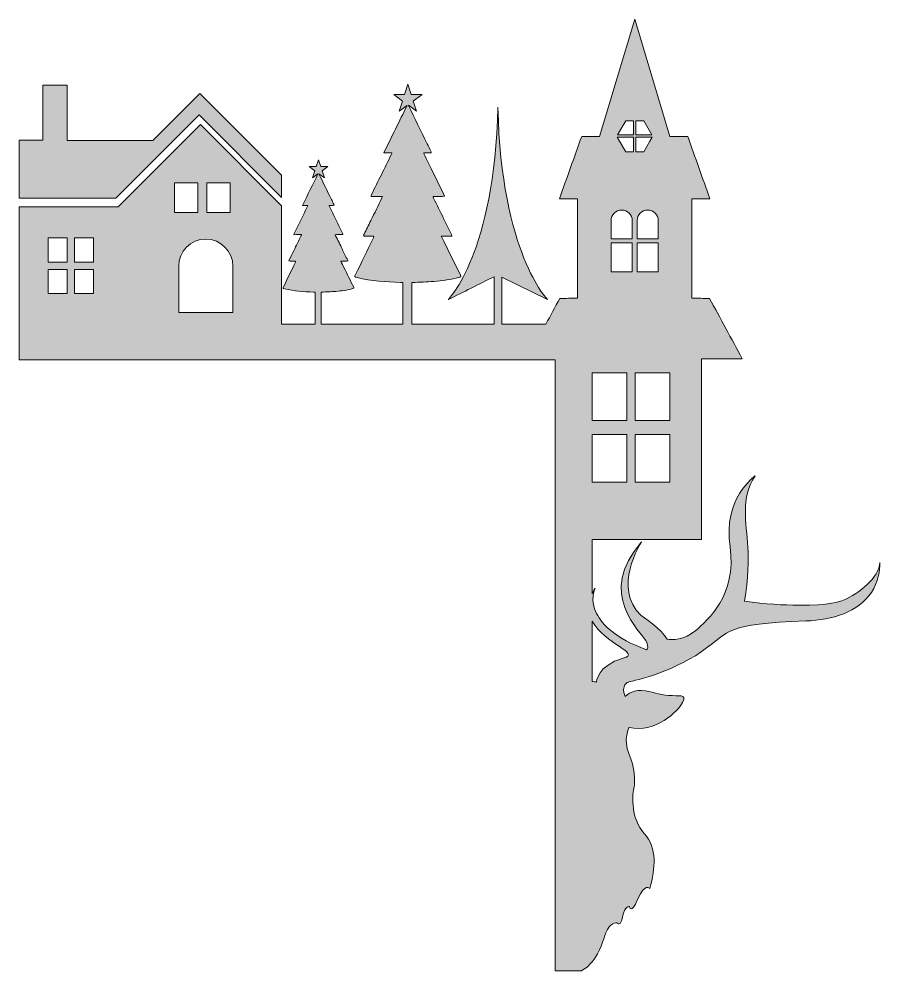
# Model space of a CAD drawing. Extents: x 267 to 2733, y -2864 to -136.
import ezdxf

# ---------------------------------------------------------------- set-up
doc = ezdxf.new("R2010")
doc.units = 0
doc.header["$MEASUREMENT"] = 0
doc.layers.add('Layer 1', color=7, linetype='Continuous')

# ---------------------------------------------------------------- blocks, each defined once
blk = doc.blocks.new('block 2')
at = {"layer": 'Layer 1', "true_color": 0xffffff}
h = blk.add_hatch(color=7, dxfattribs=at)
h.dxf.hatch_style = 2
edge = h.paths.add_edge_path()
edge.add_spline(control_points=[(2628.4, -1801.1), (2617.7, -1805.7), (2590.3, -1816.3), (2500.1, -1815.8), (2457.8, -1815.6), (2405.2, -1812.9), (2344.8, -1804.4), (2356.8, -1738.1), (2356.8, -1685.2), (2354.6, -1649.1), (2350.3, -1579.7), (2333.9, -1508.5), (2375.3, -1445.4), (2375.3, -1445.4), (2375.3, -1445.4), (2375.4, -1445.4), (2372.3, -1447.4), (2283.2, -1510.8), (2303.7, -1648.2), (2324.5, -1788), (2237.2, -1859.7), (2205.6, -1887.9), (2174, -1916.2), (2135.7, -1915.6), (2123.2, -1912.8), (2109.7, -1886.7), (2049.2, -1845), (2049.2, -1845), (1964.3, -1767.4), (2048.7, -1636.9), (2050.5, -1634.2), (1917.5, -1782.5), (2050.8, -1893.8), (2062.4, -1917.4), (2074.1, -1941), (2064, -1943.8), (2064, -1943.8), (1973.5, -1909.1), (1940.5, -1874.2), (1920.8, -1839.2), (1901.7, -1805.1), (1916.5, -1768.8), (1917.2, -1767), (1914, -1772.5), (1911.3, -1777.7), (1909, -1782.9), (1909, -1782.9), (1909, -1627.1), (1909, -1627.1), (1909, -1627.1), (2222.1, -1627.1), (2222.1, -1627.1), (2222.1, -1627.1), (2222.1, -1109.4), (2222.1, -1109.4), (2222.1, -1109.4), (2338.5, -1109.4), (2338.5, -1109.4), (2307.4, -1051.8), (2276.3, -994.3), (2245.1, -936.7), (2228.3, -936.5), (2211.5, -936.3), (2194.7, -936.1), (2194.7, -936.1), (2194.7, -651), (2194.7, -651), (2194.7, -651), (2246.2, -651), (2246.2, -651), (2224.9, -591.4), (2203.6, -531.8), (2182.4, -472.3), (2182.4, -472.3), (2130.9, -472.3), (2130.9, -472.3), (2130.9, -472.3), (2030.5, -136), (2030.5, -136), (2030.5, -136), (1930.2, -472.3), (1930.2, -472.3), (1930.2, -472.3), (1878.7, -472.3), (1878.7, -472.3), (1857.4, -531.8), (1836.2, -591.4), (1814.9, -651), (1814.9, -651), (1866.4, -651), (1866.4, -651), (1866.4, -651), (1866.4, -936.1), (1866.4, -936.1), (1849.6, -936.3), (1832.8, -936.5), (1815.9, -936.7), (1802.7, -961.2), (1789.5, -985.7), (1776.2, -1010.2), (1776.2, -1010.2), (1649.8, -1010.2), (1649.8, -1010.2), (1649.8, -1010.2), (1649.8, -875.3), (1649.8, -875.3), (1649.8, -875.3), (1781.1, -940), (1781.1, -940), (1781.1, -940), (1647.8, -806.8), (1638.7, -388.8), (1629.6, -806.8), (1496.3, -940), (1496.3, -940), (1540.1, -918.2), (1583.8, -896.3), (1627.6, -874.4), (1627.6, -874.4), (1627.6, -1010.2), (1627.6, -1010.2), (1627.6, -1010.2), (1392.2, -1010.2), (1392.2, -1010.2), (1392.2, -1010.2), (1392.2, -890.9), (1392.2, -890.9), (1392.9, -890.8), (1393.6, -890.7), (1394.5, -890.7), (1414.8, -890.7), (1435, -889.6), (1455.2, -887.9), (1479.9, -885.7), (1504.5, -882.6), (1528.5, -876.1), (1531.7, -875.2), (1534, -874.8), (1531.8, -870.2), (1517.7, -842.1), (1503.9, -813.8), (1490, -785.5), (1485.7, -776.8), (1481.4, -768), (1476.6, -758.2), (1486.1, -758.2), (1494.5, -758), (1502.9, -758.3), (1507.5, -758.4), (1507.9, -757.1), (1506, -753.3), (1498.2, -738.2), (1490.4, -723.1), (1483.1, -707.7), (1473.9, -688.1), (1464.2, -668.6), (1454.2, -649.3), (1451.8, -644.5), (1452.1, -643.9), (1457.5, -644.3), (1466.8, -644.9), (1476.1, -644.5), (1485.8, -643.9), (1485.4, -642.8), (1485.2, -642.1), (1484.9, -641.5), (1473.4, -617.9), (1462, -594.2), (1450.5, -570.6), (1442.9, -554.9), (1435.2, -539.3), (1427.4, -523.6), (1425.7, -520.2), (1426.2, -519), (1430.2, -519.1), (1434.7, -519.4), (1439.2, -519), (1443.7, -519.3), (1448.6, -519.6), (1448.5, -517.9), (1446.6, -514.3), (1443, -507.5), (1439.8, -500.5), (1436.4, -493.6), (1418.5, -457), (1400.5, -420.5), (1382.5, -383.9), (1382.4, -383.7), (1382.3, -383.5), (1382.2, -383.3), (1382.2, -383.3), (1405.9, -400.5), (1405.9, -400.5), (1405.9, -400.5), (1396.3, -371), (1396.3, -371), (1396.3, -371), (1421.5, -352.7), (1421.5, -352.7), (1421.5, -352.7), (1390.4, -352.7), (1390.4, -352.7), (1390.4, -352.7), (1380.8, -323.1), (1380.8, -323.1), (1380.8, -323.1), (1371.2, -352.7), (1371.2, -352.7), (1371.2, -352.7), (1340.1, -352.7), (1340.1, -352.7), (1340.1, -352.7), (1365.2, -371), (1365.2, -371), (1365.2, -371), (1355.6, -400.5), (1355.6, -400.5), (1355.6, -400.5), (1378.4, -384), (1378.4, -384), (1356.4, -428.8), (1334.3, -473.6), (1311.9, -519.2), (1318.4, -519.2), (1323.8, -519.2), (1329.2, -519.2), (1335.6, -519.2), (1335.7, -519.2), (1332.8, -525), (1314.1, -563.1), (1295.4, -601.1), (1276.6, -639.1), (1274.5, -643.1), (1274.3, -644.9), (1279.8, -644.6), (1289, -644.2), (1298.3, -644.5), (1308.2, -644.5), (1307.4, -646.4), (1307, -647.4), (1306.5, -648.4), (1295.9, -670.1), (1285.3, -691.9), (1274.6, -713.6), (1268.2, -726.8), (1261.8, -740), (1255.1, -753), (1252.6, -757.7), (1254, -758.5), (1258.7, -758.3), (1265.2, -758), (1271.8, -758.4), (1278.4, -758.2), (1282.9, -758), (1284.1, -758.8), (1281.8, -763.3), (1264.8, -798.2), (1247.9, -833.2), (1231, -868.2), (1227.8, -874.7), (1227.8, -874.6), (1235, -876.5), (1276, -887), (1317.9, -889.4), (1360, -890.7), (1362.8, -890.8), (1364.9, -890.9), (1366.5, -891.1), (1366.5, -891.1), (1366.5, -1010.2), (1366.5, -1010.2), (1366.5, -1010.2), (1132.3, -1010.2), (1132.3, -1010.2), (1132.3, -1010.2), (1132.3, -918.5), (1132.3, -918.5), (1132.7, -918.4), (1133.2, -918.4), (1133.8, -918.4), (1147.4, -918.3), (1160.9, -917.6), (1174.4, -916.4), (1190.9, -915), (1207.3, -912.9), (1223.3, -908.6), (1225.5, -908), (1227.1, -907.7), (1225.5, -904.7), (1216.1, -885.9), (1206.9, -867), (1197.6, -848.1), (1194.7, -842.2), (1191.9, -836.4), (1188.7, -829.8), (1195, -829.8), (1200.6, -829.7), (1206.3, -829.9), (1209.4, -830), (1209.6, -829.1), (1208.3, -826.6), (1203.1, -816.5), (1197.9, -806.4), (1193, -796.1), (1186.9, -783), (1180.4, -770), (1173.7, -757.1), (1172.1, -753.9), (1172.3, -753.5), (1175.9, -753.7), (1182.1, -754.1), (1188.3, -753.9), (1194.8, -753.5), (1194.5, -752.8), (1194.4, -752.3), (1194.2, -751.9), (1186.6, -736.1), (1178.9, -720.3), (1171.3, -704.5), (1166.2, -694.1), (1161, -683.6), (1155.8, -673.1), (1154.7, -670.9), (1155, -670), (1157.7, -670.1), (1160.7, -670.3), (1163.7, -670), (1166.7, -670.2), (1170, -670.5), (1169.9, -669.3), (1168.6, -666.9), (1166.2, -662.3), (1164.1, -657.7), (1161.8, -653), (1149.8, -628.6), (1137.8, -604.2), (1125.8, -579.8), (1125.8, -579.7), (1125.7, -579.5), (1125.6, -579.4), (1125.6, -579.4), (1141.5, -590.9), (1141.5, -590.9), (1141.5, -590.9), (1135.1, -571.2), (1135.1, -571.2), (1135.1, -571.2), (1151.9, -559), (1151.9, -559), (1151.9, -559), (1131.1, -559), (1131.1, -559), (1131.1, -559), (1124.7, -539.2), (1124.7, -539.2), (1124.7, -539.2), (1118.2, -559), (1118.2, -559), (1118.2, -559), (1097.5, -559), (1097.5, -559), (1097.5, -559), (1114.3, -571.2), (1114.3, -571.2), (1114.3, -571.2), (1107.9, -590.9), (1107.9, -590.9), (1107.9, -590.9), (1123.1, -579.9), (1123.1, -579.9), (1108.4, -609.8), (1093.6, -639.7), (1078.7, -670.2), (1083, -670.2), (1086.6, -670.2), (1090.2, -670.2), (1094.5, -670.2), (1094.5, -670.2), (1092.6, -674.1), (1080.1, -699.5), (1067.6, -724.9), (1055, -750.3), (1053.7, -753), (1053.5, -754.1), (1057.2, -754), (1063.4, -753.7), (1069.6, -753.9), (1076.2, -753.9), (1075.6, -755.1), (1075.4, -755.8), (1075.1, -756.5), (1068, -771), (1060.9, -785.5), (1053.8, -800), (1049.4, -808.8), (1045.2, -817.6), (1040.7, -826.3), (1039.1, -829.5), (1040, -830), (1043.1, -829.9), (1047.5, -829.7), (1051.9, -830), (1056.3, -829.8), (1059.3, -829.7), (1060.1, -830.2), (1058.6, -833.2), (1047.2, -856.6), (1035.9, -879.9), (1024.6, -903.3), (1022.5, -907.6), (1022.5, -907.6), (1027.3, -908.8), (1054.7, -915.9), (1082.7, -917.5), (1110.8, -918.4), (1112.7, -918.4), (1114.1, -918.5), (1115.1, -918.6), (1115.1, -918.6), (1115.1, -1010.2), (1115.1, -1010.2), (1115.1, -1010.2), (1018.9, -1010.2), (1018.9, -1010.2), (1018.9, -1010.2), (1018.9, -671.2), (1018.9, -671.2), (1018.9, -671.2), (786.3, -438.5), (786.3, -438.5), (786.3, -438.5), (550.8, -674.1), (550.8, -674.1), (550.8, -674.1), (266.9, -674.1), (266.9, -674.1), (266.9, -674.1), (266.9, -1010.2), (266.9, -1010.2), (266.9, -1010.2), (266.8, -1010.2), (266.8, -1010.2), (266.8, -1010.2), (266.8, -1112.7), (266.8, -1112.7), (266.8, -1112.7), (1802.3, -1112.7), (1802.3, -1112.7), (1802.3, -1112.7), (1802.3, -2864), (1802.3, -2864), (1802.3, -2864), (1866.2, -2864), (1866.2, -2864), (1866.2, -2864), (1877.8, -2864), (1877.8, -2864), (1890.5, -2856.6), (1900.7, -2847.4), (1909, -2837.4), (1932.6, -2809), (1940.8, -2774), (1947.9, -2754.5), (1958.5, -2725.4), (1979.8, -2725.9), (1979.8, -2725.9), (1979.8, -2725.9), (1990.8, -2739.8), (1996.1, -2708.7), (2001.4, -2677.6), (2015.8, -2678.9), (2015.8, -2678.9), (2015.8, -2678.9), (2019.4, -2705), (2039.8, -2657.6), (2060.3, -2610.2), (2073.8, -2627.4), (2073.8, -2627.4), (2089.7, -2568.9), (2095.8, -2512.5), (2057.9, -2470), (2019.8, -2427.5), (2023.1, -2364.1), (2028, -2340.8), (2032.9, -2317.5), (2031.7, -2281.5), (2014.1, -2241.1), (1996.5, -2200.6), (2014.6, -2166), (2014.6, -2166), (2089.4, -2183.8), (2155.6, -2119.4), (2167.9, -2094.3), (2180.1, -2069.1), (2157.2, -2076.8), (2128, -2074.6), (2098.9, -2072.5), (2081.1, -2062.7), (2050.3, -2060.5), (2019.4, -2058.2), (2003.7, -2077.6), (2003.7, -2077.6), (1988.6, -2044.3), (2012.9, -2035.9), (2012.9, -2035.9), (2012.9, -2035.9), (2133.1, -2011.4), (2221.3, -1949.3), (2309.7, -1887.1), (2286.7, -1870), (2520.5, -1861), (2598.2, -1858), (2670.3, -1835.9), (2708.6, -1779), (2728.4, -1749.5), (2733, -1717), (2733.2, -1693.1), (2730.5, -1737.8), (2674.3, -1781.5), (2628.4, -1801.1)], knot_values=[0, 0, 0, 0, 1, 1, 1, 2, 2, 2, 3, 3, 3, 4, 4, 4, 5, 5, 5, 6, 6, 6, 7, 7, 7, 8, 8, 8, 9, 9, 9, 10, 10, 10, 11, 11, 11, 12, 12, 12, 13, 13, 13, 14, 14, 14, 15, 15, 15, 16, 16, 16, 17, 17, 17, 18, 18, 18, 19, 19, 19, 20, 20, 20, 21, 21, 21, 22, 22, 22, 23, 23, 23, 24, 24, 24, 25, 25, 25, 26, 26, 26, 27, 27, 27, 28, 28, 28, 29, 29, 29, 30, 30, 30, 31, 31, 31, 32, 32, 32, 33, 33, 33, 34, 34, 34, 35, 35, 35, 36, 36, 36, 37, 37, 37, 38, 38, 38, 39, 39, 39, 40, 40, 40, 41, 41, 41, 42, 42, 42, 43, 43, 43, 44, 44, 44, 45, 45, 45, 46, 46, 46, 47, 47, 47, 48, 48, 48, 49, 49, 49, 50, 50, 50, 51, 51, 51, 52, 52, 52, 53, 53, 53, 54, 54, 54, 55, 55, 55, 56, 56, 56, 57, 57, 57, 58, 58, 58, 59, 59, 59, 60, 60, 60, 61, 61, 61, 62, 62, 62, 63, 63, 63, 64, 64, 64, 65, 65, 65, 66, 66, 66, 67, 67, 67, 68, 68, 68, 69, 69, 69, 70, 70, 70, 71, 71, 71, 72, 72, 72, 73, 73, 73, 74, 74, 74, 75, 75, 75, 76, 76, 76, 77, 77, 77, 78, 78, 78, 79, 79, 79, 80, 80, 80, 81, 81, 81, 82, 82, 82, 83, 83, 83, 84, 84, 84, 85, 85, 85, 86, 86, 86, 87, 87, 87, 88, 88, 88, 89, 89, 89, 90, 90, 90, 91, 91, 91, 92, 92, 92, 93, 93, 93, 94, 94, 94, 95, 95, 95, 96, 96, 96, 97, 97, 97, 98, 98, 98, 99, 99, 99, 100, 100, 100, 101, 101, 101, 102, 102, 102, 103, 103, 103, 104, 104, 104, 105, 105, 105, 106, 106, 106, 107, 107, 107, 108, 108, 108, 109, 109, 109, 110, 110, 110, 111, 111, 111, 112, 112, 112, 113, 113, 113, 114, 114, 114, 115, 115, 115, 116, 116, 116, 117, 117, 117, 118, 118, 118, 119, 119, 119, 120, 120, 120, 121, 121, 121, 122, 122, 122, 123, 123, 123, 124, 124, 124, 125, 125, 125, 126, 126, 126, 127, 127, 127, 128, 128, 128, 129, 129, 129, 130, 130, 130, 131, 131, 131, 132, 132, 132, 133, 133, 133, 134, 134, 134, 135, 135, 135, 136, 136, 136, 137, 137, 137, 138, 138, 138, 139, 139, 139, 140, 140, 140, 141, 141, 141, 142, 142, 142, 143, 143, 143, 144, 144, 144, 145, 145, 145, 146, 146, 146, 147, 147, 147, 148, 148, 148, 149, 149, 149, 150, 150, 150, 151, 151, 151, 152, 152, 152, 153, 153, 153, 154, 154, 154, 155, 155, 155, 156, 156, 156, 157, 157, 157, 158, 158, 158, 159, 159, 159, 160, 160, 160, 161, 161, 161, 162, 162, 162, 163, 163, 163, 164, 164, 164, 165, 165, 165, 166, 166, 166, 167, 167, 167, 168, 168, 168, 169, 169, 169, 170, 170, 170, 171, 171, 171, 172, 172, 172, 173, 173, 173, 173], degree=3, periodic=1)
edge = h.paths.add_edge_path()
edge.add_spline(control_points=[(2098.1, -713.6), (2098.1, -713.6), (2098.1, -766.1), (2098.1, -766.1), (2098.1, -766.1), (2037.6, -766.1), (2037.6, -766.1), (2037.6, -766.1), (2037.6, -713.6), (2037.6, -713.6), (2037.6, -696.9), (2051.1, -683.3), (2067.8, -683.3), (2084.6, -683.3), (2098.1, -696.9), (2098.1, -713.6)], knot_values=[0, 0, 0, 0, 1, 1, 1, 2, 2, 2, 3, 3, 3, 4, 4, 4, 5, 5, 5, 5], degree=3, periodic=1)
h.paths.add_polyline_path([(2098.1, -777.5), (2098.1, -860.4), (2037.6, -860.4), (2037.6, -777.5)])
h.paths.add_polyline_path([(2033.6, -427.6), (2056.4, -427.6), (2079.8, -468.2), (2033.6, -468.2)])
h.paths.add_polyline_path([(2033.6, -490.1), (2033.6, -474.3), (2081, -474.3), (2074.4, -485.7), (2056.4, -517), (2033.6, -517)])
h.paths.add_polyline_path([(2031.5, -1150), (2131.6, -1150), (2131.6, -1286.8), (2031.5, -1286.8)])
h.paths.add_polyline_path([(2031.5, -1326.7), (2131.6, -1326.7), (2131.6, -1463.5), (2031.5, -1463.5)])
h.paths.add_polyline_path([(2004.7, -427.6), (2027.5, -427.6), (2027.5, -468.2), (1981.3, -468.2)])
h.paths.add_polyline_path([(2027.5, -474.3), (2027.5, -490.1), (2027.5, -517), (2004.7, -517), (1986.7, -485.7), (1980.1, -474.3)])
edge = h.paths.add_edge_path()
edge.add_spline(control_points=[(1963, -713.6), (1963, -696.9), (1976.5, -683.3), (1993.3, -683.3), (2010, -683.3), (2023.5, -696.9), (2023.5, -713.6), (2023.5, -713.6), (2023.5, -766.1), (2023.5, -766.1), (2023.5, -766.1), (1963, -766.1), (1963, -766.1), (1963, -766.1), (1963, -713.6), (1963, -713.6)], knot_values=[0, 0, 0, 0, 1, 1, 1, 2, 2, 2, 3, 3, 3, 4, 4, 4, 5, 5, 5, 5], degree=3, periodic=1)
h.paths.add_polyline_path([(1963, -777.5), (2023.5, -777.5), (2023.5, -860.4), (1963, -860.4)])
h.paths.add_polyline_path([(1909, -1150), (2008.4, -1150), (2008.4, -1286.8), (1909, -1286.8)])
h.paths.add_polyline_path([(1909, -1326.7), (2008.4, -1326.7), (2008.4, -1463.5), (1909, -1463.5)])
h.paths.add_polyline_path([(805, -605.7), (872.1, -605.7), (872.1, -690.8), (805, -690.8)])
edge = h.paths.add_edge_path()
edge.add_spline(control_points=[(801.8, -766.7), (844.8, -766.7), (879.6, -801.5), (879.6, -844.4), (879.6, -844.4), (879.6, -977), (879.6, -977), (879.6, -977), (724.1, -977), (724.1, -977), (724.1, -977), (724.1, -844.4), (724.1, -844.4), (724.1, -801.5), (758.9, -766.7), (801.8, -766.7)], knot_values=[0, 0, 0, 0, 1, 1, 1, 2, 2, 2, 3, 3, 3, 4, 4, 4, 5, 5, 5, 5], degree=3, periodic=1)
h.paths.add_polyline_path([(712.1, -605.7), (779.2, -605.7), (779.2, -690.8), (712.1, -690.8)])
h.paths.add_polyline_path([(425.7, -763.4), (480, -763.4), (480, -832.3), (425.7, -832.3)])
h.paths.add_polyline_path([(425.7, -854), (480, -854), (480, -922.8), (425.7, -922.8)])
h.paths.add_polyline_path([(350.6, -763.4), (404.9, -763.4), (404.9, -832.3), (350.6, -832.3)])
h.paths.add_polyline_path([(350.6, -854), (404.9, -854), (404.9, -922.8), (350.6, -922.8)])
edge = h.paths.add_edge_path()
edge.add_spline(control_points=[(1997.7, -1967.7), (1923, -1988.5), (1921.1, -2036.3), (1921.1, -2036.3), (1917.1, -2035.5), (1913, -2035), (1909, -2034.6), (1909, -2034.6), (1909, -1861.6), (1909, -1861.6), (1942.5, -1927.1), (2051.8, -1952.6), (1997.7, -1967.7)], knot_values=[0, 0, 0, 0, 1, 1, 1, 2, 2, 2, 3, 3, 3, 4, 4, 4, 4], degree=3, periodic=1)
h = blk.add_hatch(color=7, dxfattribs=at)
h.dxf.hatch_style = 2
h.paths.add_polyline_path([(782.7, -410.7), (1018.9, -647), (1018.9, -583.5), (785, -349.6), (650.2, -484.4), (405, -484.4), (405, -325.7), (335.3, -325.7), (335.3, -483.1), (266.9, -483.1), (266.9, -649.6), (543.7, -649.6)])
at = {"layer": 'Layer 1', "lineweight": 0}
for points in [[(782.7, -410.7), (1018.9, -647), (1018.9, -583.5), (785, -349.6), (650.2, -484.4), (405, -484.4), (405, -325.7), (335.3, -325.7), (335.3, -483.1), (266.9, -483.1), (266.9, -649.6), (543.7, -649.6), (782.7, -410.7)], [(2004.7, -427.6), (2027.5, -427.6), (2027.5, -468.2), (1981.3, -468.2), (2004.7, -427.6)], [(2033.6, -427.6), (2056.4, -427.6), (2079.8, -468.2), (2033.6, -468.2), (2033.6, -427.6)], [(2027.5, -474.3), (2027.5, -490.1), (2027.5, -517), (2004.7, -517), (1986.7, -485.7), (1980.1, -474.3), (2027.5, -474.3)], [(2033.6, -490.1), (2033.6, -474.3), (2081, -474.3), (2074.4, -485.7), (2056.4, -517), (2033.6, -517), (2033.6, -490.1)], [(712.1, -605.7), (779.2, -605.7), (779.2, -690.8), (712.1, -690.8), (712.1, -605.7)], [(805, -605.7), (872.1, -605.7), (872.1, -690.8), (805, -690.8), (805, -605.7)], [(350.6, -763.4), (404.9, -763.4), (404.9, -832.3), (350.6, -832.3), (350.6, -763.4)], [(425.7, -763.4), (480, -763.4), (480, -832.3), (425.7, -832.3), (425.7, -763.4)], [(1963, -777.5), (2023.5, -777.5), (2023.5, -860.4), (1963, -860.4), (1963, -777.5)], [(2098.1, -777.5), (2098.1, -860.4), (2037.6, -860.4), (2037.6, -777.5), (2098.1, -777.5)], [(350.6, -854), (404.9, -854), (404.9, -922.8), (350.6, -922.8), (350.6, -854)], [(425.7, -854), (480, -854), (480, -922.8), (425.7, -922.8), (425.7, -854)], [(1909, -1150), (2008.4, -1150), (2008.4, -1286.8), (1909, -1286.8), (1909, -1150)], [(2031.5, -1150), (2131.6, -1150), (2131.6, -1286.8), (2031.5, -1286.8), (2031.5, -1150)], [(1909, -1326.7), (2008.4, -1326.7), (2008.4, -1463.5), (1909, -1463.5), (1909, -1326.7)], [(2031.5, -1326.7), (2131.6, -1326.7), (2131.6, -1463.5), (2031.5, -1463.5), (2031.5, -1326.7)]]:
    blk.add_lwpolyline(points, dxfattribs=at)
for points, knots in [([(2628.4, -1801.1), (2617.7, -1805.7), (2590.3, -1816.3), (2500.1, -1815.8), (2457.8, -1815.6), (2405.2, -1812.9), (2344.8, -1804.4), (2356.8, -1738.1), (2356.8, -1685.2), (2354.6, -1649.1), (2350.3, -1579.7), (2333.9, -1508.5), (2375.3, -1445.4), (2375.3, -1445.4), (2375.3, -1445.4), (2375.4, -1445.4), (2372.3, -1447.4), (2283.2, -1510.8), (2303.7, -1648.2), (2324.5, -1788), (2237.2, -1859.7), (2205.6, -1887.9), (2174, -1916.2), (2135.7, -1915.6), (2123.2, -1912.8), (2109.7, -1886.7), (2049.2, -1845), (2049.2, -1845), (1964.3, -1767.4), (2048.7, -1636.9), (2050.5, -1634.2), (1917.5, -1782.5), (2050.8, -1893.8), (2062.4, -1917.4), (2074.1, -1941), (2064, -1943.8), (2064, -1943.8), (1973.5, -1909.1), (1940.5, -1874.2), (1920.8, -1839.2), (1901.7, -1805.1), (1916.5, -1768.8), (1917.2, -1767), (1914, -1772.5), (1911.3, -1777.7), (1909, -1782.9), (1909, -1782.9), (1909, -1627.1), (1909, -1627.1), (1909, -1627.1), (2222.1, -1627.1), (2222.1, -1627.1), (2222.1, -1627.1), (2222.1, -1109.4), (2222.1, -1109.4), (2222.1, -1109.4), (2338.5, -1109.4), (2338.5, -1109.4), (2307.4, -1051.8), (2276.3, -994.3), (2245.1, -936.7), (2228.3, -936.5), (2211.5, -936.3), (2194.7, -936.1), (2194.7, -936.1), (2194.7, -651), (2194.7, -651), (2194.7, -651), (2246.2, -651), (2246.2, -651), (2224.9, -591.4), (2203.6, -531.8), (2182.4, -472.3), (2182.4, -472.3), (2130.9, -472.3), (2130.9, -472.3), (2130.9, -472.3), (2030.5, -136), (2030.5, -136), (2030.5, -136), (1930.2, -472.3), (1930.2, -472.3), (1930.2, -472.3), (1878.7, -472.3), (1878.7, -472.3), (1857.4, -531.8), (1836.2, -591.4), (1814.9, -651), (1814.9, -651), (1866.4, -651), (1866.4, -651), (1866.4, -651), (1866.4, -936.1), (1866.4, -936.1), (1849.6, -936.3), (1832.8, -936.5), (1815.9, -936.7), (1802.7, -961.2), (1789.5, -985.7), (1776.2, -1010.2), (1776.2, -1010.2), (1649.8, -1010.2), (1649.8, -1010.2), (1649.8, -1010.2), (1649.8, -875.3), (1649.8, -875.3), (1649.8, -875.3), (1781.1, -940), (1781.1, -940), (1781.1, -940), (1647.8, -806.8), (1638.7, -388.8), (1629.6, -806.8), (1496.3, -940), (1496.3, -940), (1540.1, -918.2), (1583.8, -896.3), (1627.6, -874.4), (1627.6, -874.4), (1627.6, -1010.2), (1627.6, -1010.2), (1627.6, -1010.2), (1392.2, -1010.2), (1392.2, -1010.2), (1392.2, -1010.2), (1392.2, -890.9), (1392.2, -890.9), (1392.9, -890.8), (1393.6, -890.7), (1394.5, -890.7), (1414.8, -890.7), (1435, -889.6), (1455.2, -887.9), (1479.9, -885.7), (1504.5, -882.6), (1528.5, -876.1), (1531.7, -875.2), (1534, -874.8), (1531.8, -870.2), (1517.7, -842.1), (1503.9, -813.8), (1490, -785.5), (1485.7, -776.8), (1481.4, -768), (1476.6, -758.2), (1486.1, -758.2), (1494.5, -758), (1502.9, -758.3), (1507.5, -758.4), (1507.9, -757.1), (1506, -753.3), (1498.2, -738.2), (1490.4, -723.1), (1483.1, -707.7), (1473.9, -688.1), (1464.2, -668.6), (1454.2, -649.3), (1451.8, -644.5), (1452.1, -643.9), (1457.5, -644.3), (1466.8, -644.9), (1476.1, -644.5), (1485.8, -643.9), (1485.4, -642.8), (1485.2, -642.1), (1484.9, -641.5), (1473.4, -617.9), (1462, -594.2), (1450.5, -570.6), (1442.9, -554.9), (1435.2, -539.3), (1427.4, -523.6), (1425.7, -520.2), (1426.2, -519), (1430.2, -519.1), (1434.7, -519.4), (1439.2, -519), (1443.7, -519.3), (1448.6, -519.6), (1448.5, -517.9), (1446.6, -514.3), (1443, -507.5), (1439.8, -500.5), (1436.4, -493.6), (1418.5, -457), (1400.5, -420.5), (1382.5, -383.9), (1382.4, -383.7), (1382.3, -383.5), (1382.2, -383.3), (1382.2, -383.3), (1405.9, -400.5), (1405.9, -400.5), (1405.9, -400.5), (1396.3, -371), (1396.3, -371), (1396.3, -371), (1421.5, -352.7), (1421.5, -352.7), (1421.5, -352.7), (1390.4, -352.7), (1390.4, -352.7), (1390.4, -352.7), (1380.8, -323.1), (1380.8, -323.1), (1380.8, -323.1), (1371.2, -352.7), (1371.2, -352.7), (1371.2, -352.7), (1340.1, -352.7), (1340.1, -352.7), (1340.1, -352.7), (1365.2, -371), (1365.2, -371), (1365.2, -371), (1355.6, -400.5), (1355.6, -400.5), (1355.6, -400.5), (1378.4, -384), (1378.4, -384), (1356.4, -428.8), (1334.3, -473.6), (1311.9, -519.2), (1318.4, -519.2), (1323.8, -519.2), (1329.2, -519.2), (1335.6, -519.2), (1335.7, -519.2), (1332.8, -525), (1314.1, -563.1), (1295.4, -601.1), (1276.6, -639.1), (1274.5, -643.1), (1274.3, -644.9), (1279.8, -644.6), (1289, -644.2), (1298.3, -644.5), (1308.2, -644.5), (1307.4, -646.4), (1307, -647.4), (1306.5, -648.4), (1295.9, -670.1), (1285.3, -691.9), (1274.6, -713.6), (1268.2, -726.8), (1261.8, -740), (1255.1, -753), (1252.6, -757.7), (1254, -758.5), (1258.7, -758.3), (1265.2, -758), (1271.8, -758.4), (1278.4, -758.2), (1282.9, -758), (1284.1, -758.8), (1281.8, -763.3), (1264.8, -798.2), (1247.9, -833.2), (1231, -868.2), (1227.8, -874.7), (1227.8, -874.6), (1235, -876.5), (1276, -887), (1317.9, -889.4), (1360, -890.7), (1362.8, -890.8), (1364.9, -890.9), (1366.5, -891.1), (1366.5, -891.1), (1366.5, -1010.2), (1366.5, -1010.2), (1366.5, -1010.2), (1132.3, -1010.2), (1132.3, -1010.2), (1132.3, -1010.2), (1132.3, -918.5), (1132.3, -918.5), (1132.7, -918.4), (1133.2, -918.4), (1133.8, -918.4), (1147.4, -918.3), (1160.9, -917.6), (1174.4, -916.4), (1190.9, -915), (1207.3, -912.9), (1223.3, -908.6), (1225.5, -908), (1227.1, -907.7), (1225.5, -904.7), (1216.1, -885.9), (1206.9, -867), (1197.6, -848.1), (1194.7, -842.2), (1191.9, -836.4), (1188.7, -829.8), (1195, -829.8), (1200.6, -829.7), (1206.3, -829.9), (1209.4, -830), (1209.6, -829.1), (1208.3, -826.6), (1203.1, -816.5), (1197.9, -806.4), (1193, -796.1), (1186.9, -783), (1180.4, -770), (1173.7, -757.1), (1172.1, -753.9), (1172.3, -753.5), (1175.9, -753.7), (1182.1, -754.1), (1188.3, -753.9), (1194.8, -753.5), (1194.5, -752.8), (1194.4, -752.3), (1194.2, -751.9), (1186.6, -736.1), (1178.9, -720.3), (1171.3, -704.5), (1166.2, -694.1), (1161, -683.6), (1155.8, -673.1), (1154.7, -670.9), (1155, -670), (1157.7, -670.1), (1160.7, -670.3), (1163.7, -670), (1166.7, -670.2), (1170, -670.5), (1169.9, -669.3), (1168.6, -666.9), (1166.2, -662.3), (1164.1, -657.7), (1161.8, -653), (1149.8, -628.6), (1137.8, -604.2), (1125.8, -579.8), (1125.8, -579.7), (1125.7, -579.5), (1125.6, -579.4), (1125.6, -579.4), (1141.5, -590.9), (1141.5, -590.9), (1141.5, -590.9), (1135.1, -571.2), (1135.1, -571.2), (1135.1, -571.2), (1151.9, -559), (1151.9, -559), (1151.9, -559), (1131.1, -559), (1131.1, -559), (1131.1, -559), (1124.7, -539.2), (1124.7, -539.2), (1124.7, -539.2), (1118.2, -559), (1118.2, -559), (1118.2, -559), (1097.5, -559), (1097.5, -559), (1097.5, -559), (1114.3, -571.2), (1114.3, -571.2), (1114.3, -571.2), (1107.9, -590.9), (1107.9, -590.9), (1107.9, -590.9), (1123.1, -579.9), (1123.1, -579.9), (1108.4, -609.8), (1093.6, -639.7), (1078.7, -670.2), (1083, -670.2), (1086.6, -670.2), (1090.2, -670.2), (1094.5, -670.2), (1094.5, -670.2), (1092.6, -674.1), (1080.1, -699.5), (1067.6, -724.9), (1055, -750.3), (1053.7, -753), (1053.5, -754.1), (1057.2, -754), (1063.4, -753.7), (1069.6, -753.9), (1076.2, -753.9), (1075.6, -755.1), (1075.4, -755.8), (1075.1, -756.5), (1068, -771), (1060.9, -785.5), (1053.8, -800), (1049.4, -808.8), (1045.2, -817.6), (1040.7, -826.3), (1039.1, -829.5), (1040, -830), (1043.1, -829.9), (1047.5, -829.7), (1051.9, -830), (1056.3, -829.8), (1059.3, -829.7), (1060.1, -830.2), (1058.6, -833.2), (1047.2, -856.6), (1035.9, -879.9), (1024.6, -903.3), (1022.5, -907.6), (1022.5, -907.6), (1027.3, -908.8), (1054.7, -915.9), (1082.7, -917.5), (1110.8, -918.4), (1112.7, -918.4), (1114.1, -918.5), (1115.1, -918.6), (1115.1, -918.6), (1115.1, -1010.2), (1115.1, -1010.2), (1115.1, -1010.2), (1018.9, -1010.2), (1018.9, -1010.2), (1018.9, -1010.2), (1018.9, -671.2), (1018.9, -671.2), (1018.9, -671.2), (786.3, -438.5), (786.3, -438.5), (786.3, -438.5), (550.8, -674.1), (550.8, -674.1), (550.8, -674.1), (266.9, -674.1), (266.9, -674.1), (266.9, -674.1), (266.9, -1010.2), (266.9, -1010.2), (266.9, -1010.2), (266.8, -1010.2), (266.8, -1010.2), (266.8, -1010.2), (266.8, -1112.7), (266.8, -1112.7), (266.8, -1112.7), (1802.3, -1112.7), (1802.3, -1112.7), (1802.3, -1112.7), (1802.3, -2864), (1802.3, -2864), (1802.3, -2864), (1866.2, -2864), (1866.2, -2864), (1866.2, -2864), (1877.8, -2864), (1877.8, -2864), (1890.5, -2856.6), (1900.7, -2847.4), (1909, -2837.4), (1932.6, -2809), (1940.8, -2774), (1947.9, -2754.5), (1958.5, -2725.4), (1979.8, -2725.9), (1979.8, -2725.9), (1979.8, -2725.9), (1990.8, -2739.8), (1996.1, -2708.7), (2001.4, -2677.6), (2015.8, -2678.9), (2015.8, -2678.9), (2015.8, -2678.9), (2019.4, -2705), (2039.8, -2657.6), (2060.3, -2610.2), (2073.8, -2627.4), (2073.8, -2627.4), (2089.7, -2568.9), (2095.8, -2512.5), (2057.9, -2470), (2019.8, -2427.5), (2023.1, -2364.1), (2028, -2340.8), (2032.9, -2317.5), (2031.7, -2281.5), (2014.1, -2241.1), (1996.5, -2200.6), (2014.6, -2166), (2014.6, -2166), (2089.4, -2183.8), (2155.6, -2119.4), (2167.9, -2094.3), (2180.1, -2069.1), (2157.2, -2076.8), (2128, -2074.6), (2098.9, -2072.5), (2081.1, -2062.7), (2050.3, -2060.5), (2019.4, -2058.2), (2003.7, -2077.6), (2003.7, -2077.6), (1988.6, -2044.3), (2012.9, -2035.9), (2012.9, -2035.9), (2012.9, -2035.9), (2133.1, -2011.4), (2221.3, -1949.3), (2309.7, -1887.1), (2286.7, -1870), (2520.5, -1861), (2598.2, -1858), (2670.3, -1835.9), (2708.6, -1779), (2728.4, -1749.5), (2733, -1717), (2733.2, -1693.1), (2730.5, -1737.8), (2674.3, -1781.5), (2628.4, -1801.1)], [0, 0, 0, 0, 1, 1, 1, 2, 2, 2, 3, 3, 3, 4, 4, 4, 5, 5, 5, 6, 6, 6, 7, 7, 7, 8, 8, 8, 9, 9, 9, 10, 10, 10, 11, 11, 11, 12, 12, 12, 13, 13, 13, 14, 14, 14, 15, 15, 15, 16, 16, 16, 17, 17, 17, 18, 18, 18, 19, 19, 19, 20, 20, 20, 21, 21, 21, 22, 22, 22, 23, 23, 23, 24, 24, 24, 25, 25, 25, 26, 26, 26, 27, 27, 27, 28, 28, 28, 29, 29, 29, 30, 30, 30, 31, 31, 31, 32, 32, 32, 33, 33, 33, 34, 34, 34, 35, 35, 35, 36, 36, 36, 37, 37, 37, 38, 38, 38, 39, 39, 39, 40, 40, 40, 41, 41, 41, 42, 42, 42, 43, 43, 43, 44, 44, 44, 45, 45, 45, 46, 46, 46, 47, 47, 47, 48, 48, 48, 49, 49, 49, 50, 50, 50, 51, 51, 51, 52, 52, 52, 53, 53, 53, 54, 54, 54, 55, 55, 55, 56, 56, 56, 57, 57, 57, 58, 58, 58, 59, 59, 59, 60, 60, 60, 61, 61, 61, 62, 62, 62, 63, 63, 63, 64, 64, 64, 65, 65, 65, 66, 66, 66, 67, 67, 67, 68, 68, 68, 69, 69, 69, 70, 70, 70, 71, 71, 71, 72, 72, 72, 73, 73, 73, 74, 74, 74, 75, 75, 75, 76, 76, 76, 77, 77, 77, 78, 78, 78, 79, 79, 79, 80, 80, 80, 81, 81, 81, 82, 82, 82, 83, 83, 83, 84, 84, 84, 85, 85, 85, 86, 86, 86, 87, 87, 87, 88, 88, 88, 89, 89, 89, 90, 90, 90, 91, 91, 91, 92, 92, 92, 93, 93, 93, 94, 94, 94, 95, 95, 95, 96, 96, 96, 97, 97, 97, 98, 98, 98, 99, 99, 99, 100, 100, 100, 101, 101, 101, 102, 102, 102, 103, 103, 103, 104, 104, 104, 105, 105, 105, 106, 106, 106, 107, 107, 107, 108, 108, 108, 109, 109, 109, 110, 110, 110, 111, 111, 111, 112, 112, 112, 113, 113, 113, 114, 114, 114, 115, 115, 115, 116, 116, 116, 117, 117, 117, 118, 118, 118, 119, 119, 119, 120, 120, 120, 121, 121, 121, 122, 122, 122, 123, 123, 123, 124, 124, 124, 125, 125, 125, 126, 126, 126, 127, 127, 127, 128, 128, 128, 129, 129, 129, 130, 130, 130, 131, 131, 131, 132, 132, 132, 133, 133, 133, 134, 134, 134, 135, 135, 135, 136, 136, 136, 137, 137, 137, 138, 138, 138, 139, 139, 139, 140, 140, 140, 141, 141, 141, 142, 142, 142, 143, 143, 143, 144, 144, 144, 145, 145, 145, 146, 146, 146, 147, 147, 147, 148, 148, 148, 149, 149, 149, 150, 150, 150, 151, 151, 151, 152, 152, 152, 153, 153, 153, 154, 154, 154, 155, 155, 155, 156, 156, 156, 157, 157, 157, 158, 158, 158, 159, 159, 159, 160, 160, 160, 161, 161, 161, 162, 162, 162, 163, 163, 163, 164, 164, 164, 165, 165, 165, 166, 166, 166, 167, 167, 167, 168, 168, 168, 169, 169, 169, 170, 170, 170, 171, 171, 171, 172, 172, 172, 173, 173, 173, 173]), ([(1963, -713.6), (1963, -696.9), (1976.5, -683.3), (1993.3, -683.3), (2010, -683.3), (2023.5, -696.9), (2023.5, -713.6), (2023.5, -713.6), (2023.5, -766.1), (2023.5, -766.1), (2023.5, -766.1), (1963, -766.1), (1963, -766.1), (1963, -766.1), (1963, -713.6), (1963, -713.6)], [0, 0, 0, 0, 1, 1, 1, 2, 2, 2, 3, 3, 3, 4, 4, 4, 5, 5, 5, 5]), ([(2098.1, -713.6), (2098.1, -713.6), (2098.1, -766.1), (2098.1, -766.1), (2098.1, -766.1), (2037.6, -766.1), (2037.6, -766.1), (2037.6, -766.1), (2037.6, -713.6), (2037.6, -713.6), (2037.6, -696.9), (2051.1, -683.3), (2067.8, -683.3), (2084.6, -683.3), (2098.1, -696.9), (2098.1, -713.6)], [0, 0, 0, 0, 1, 1, 1, 2, 2, 2, 3, 3, 3, 4, 4, 4, 5, 5, 5, 5]), ([(801.8, -766.7), (844.8, -766.7), (879.6, -801.5), (879.6, -844.4), (879.6, -844.4), (879.6, -977), (879.6, -977), (879.6, -977), (724.1, -977), (724.1, -977), (724.1, -977), (724.1, -844.4), (724.1, -844.4), (724.1, -801.5), (758.9, -766.7), (801.8, -766.7)], [0, 0, 0, 0, 1, 1, 1, 2, 2, 2, 3, 3, 3, 4, 4, 4, 5, 5, 5, 5]), ([(1997.7, -1967.7), (1923, -1988.5), (1921.1, -2036.3), (1921.1, -2036.3), (1917.1, -2035.5), (1913, -2035), (1909, -2034.6), (1909, -2034.6), (1909, -1861.6), (1909, -1861.6), (1942.5, -1927.1), (2051.8, -1952.6), (1997.7, -1967.7)], [0, 0, 0, 0, 1, 1, 1, 2, 2, 2, 3, 3, 3, 4, 4, 4, 4])]:
    blk.add_open_spline(points, degree=3, knots=knots, dxfattribs=at)

msp = doc.modelspace()

# ---------------------------------------------------------------- block references
at = {"layer": 'Layer 1'}
msp.add_blockref('block 2', (0, 0), dxfattribs=at)

doc.saveas('drawing.dxf')
